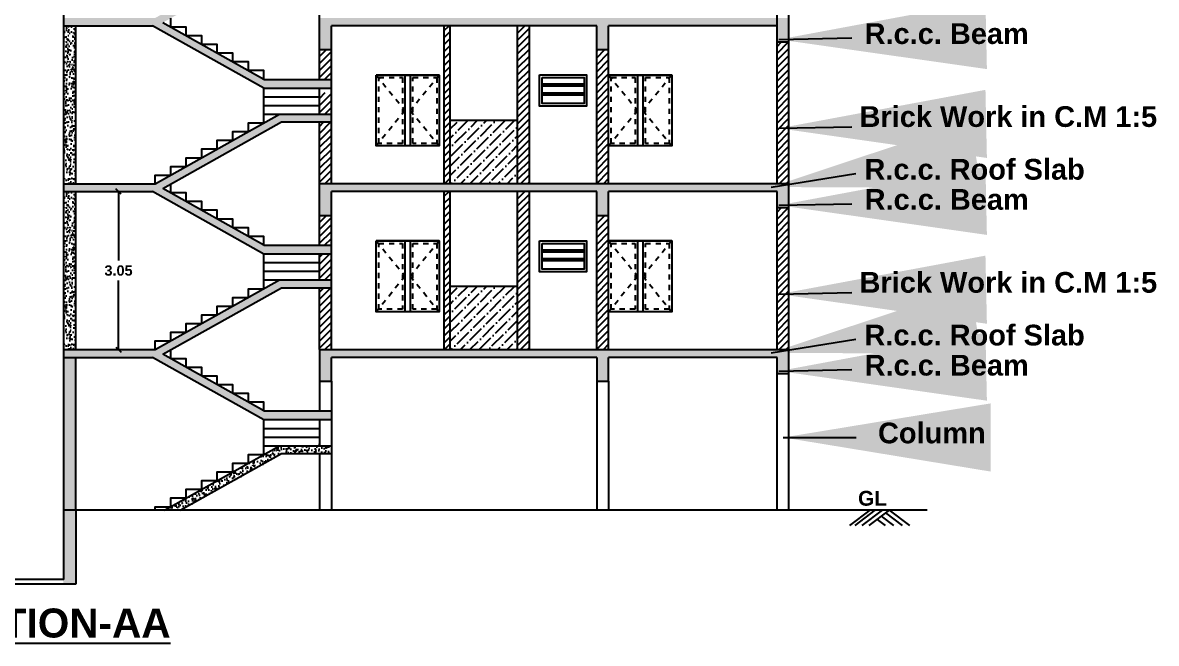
# Model space of a CAD drawing. Header units: metres. Extents: x 7583 to 7845, y 447 to 541.
# Drawn here: x 7661.38 to 7683.26, y 493.7 to 505.68 of the extents above; entities that cross this region are included whole.
import ezdxf

# ---------------------------------------------------------------- set-up
doc = ezdxf.new("R2010")
doc.units = ezdxf.units.M
doc.linetypes.add('DASHED', pattern=[0.75, 0.5, -0.25])
doc.layers.add('BLK_1_FLR_1_KITCHEN', color=1, linetype='Continuous', lineweight=0)
doc.styles.get("Standard").update_dxf_attribs({"font": 'arialbd.ttf'})
doc.dimstyles.new('Approval', dxfattribs={"dimtxt": 4.75, "dimasz": 3, "dimexe": 2.5, "dimexo": 2.5, "dimgap": 1, "dimtad": 0, "dimdec": 1, "dimzin": 3, "dimdsep": 46, "dimlunit": 4, "dimtxsty": 'Standard', "dimblk": 'ARCHTICK', "dimcen": 3, "dimclrd": 4, "dimclre": 252, "dimclrt": 6, "dimadec": 0, "dimazin": 0, "dimtfac": 0.75, "dimtdec": 1, "dimtix": 1, "dimtofl": 0, "dimtmove": 0, "dimatfit": 0, "dimfxl": 0, "dimfrac": 1, "dimtolj": 1, "dimtzin": 0, "dimlwe": -1, "dimarcsym": 0})
doc.dimstyles.get("Standard").update_dxf_attribs({"dimtxt": 0.2, "dimasz": 0.1, "dimexe": 0.18, "dimexo": 0.0625, "dimgap": 0.09, "dimtad": 0, "dimtih": 1, "dimtoh": 1, "dimzin": 0, "dimdsep": 46, "dimtxsty": 'Standard', "dimblk": 'OBLIQUE', "dimcen": 0.09, "dimse1": 1, "dimse2": 1, "dimadec": 0, "dimazin": 0, "dimtfac": 1, "dimtofl": 0, "dimtmove": 0, "dimatfit": 3, "dimfxl": 0, "dimtolj": 1, "dimtzin": 0, "dimarcsym": 0})
pattern_1 = [(50, (13.5813, -310.66549), (0.182184669, -0.0159390855), [0.01905, -0.20955]), (355, (13.5813, -310.6655), (-0.0352434214, 0.1910568452), [0.01524, -0.167640584]), (100.4514447, (13.59648, -310.66682), (0.146941247, 0.175117752), [0.016190009, -0.1780902446]), (46.1842, (13.5813, -310.6147), (0.271079041, -0.042042328), [0.028575, -0.314325]), (96.6355576, (13.6039, -310.6182), (0.237404134, 0.247426125), [0.024285023, -0.267135608]), (351.184151, (13.5813, -310.6147), (0.237404134, 0.247426125), [0.022859967, -0.251459732]), (21, (13.6067, -310.62739), (0.1516143913, -0.1022651982), [0.01905, -0.20955]), (326, (13.6067, -310.6274), (0.0618020283, 0.184187966), [0.01524, -0.16764]), (71.451445, (13.61934, -310.63591), (0.2134164193, 0.081922769), [0.016190009, -0.1780899376]), (37.5, (13.5813, -310.66549), (0.00308860325, 0.0845550389), [0, -0.165608, 0, -0.17018, 0, -0.168275]), (7.5, (13.5813, -310.66549), (0.0668196625, 0.1001805748), [0, -0.097028, 0, -0.161798, 0, -0.064135]), (327.5, (13.52466, -310.66549), (0.13559059517, -0.005728744), [0, -0.0635, 0, -0.19812, 0, -0.26289]), (317.5, (13.49926, -310.66549), (0.1481291814, 0.025426491), [0, -0.08255, 0, -0.131572, 0, -0.18669])]

# ---------------------------------------------------------------- blocks, each defined once
blk = doc.blocks.new('_ArchTick')
at = {"color": 0, "linetype": 'ByBlock', "lineweight": 30, "const_width": 0.15}
blk.add_lwpolyline([(-0.5, -0.5), (0.5, 0.5)], dxfattribs=at)
blk = doc.blocks.new('_Oblique')
at = {"color": 0, "linetype": 'ByBlock', "lineweight": -2}
blk.add_line((-0.5, -0.5), (0.5, 0.5), dxfattribs=at)
blk = doc.blocks.new('*D450')
at = {"layer": 'BLK_1_FLR_1_KITCHEN', "color": 0, "lineweight": -2}
for p, q in [((7663.226, 502.419), (7663.226, 501.086)), ((7663.226, 499.369), (7663.226, 500.702))]:
    blk.add_line(p, q, dxfattribs=at)
at = {"layer": 'Defpoints', "color": 0}
for p in [(7663.226, 502.419), (7663.351, 502.419, 0), (7663.351, 499.369, 0)]:
    blk.add_point(p, dxfattribs=at)
at = {"layer": 'BLK_1_FLR_1_KITCHEN', "color": 0, "lineweight": -2, "xscale": 0.1, "yscale": 0.1, "zscale": 0.1}
for p, rotation in [((7663.226, 502.419), 90), ((7663.226, 499.369), 270)]:
    blk.add_blockref('_Oblique', p, dxfattribs=dict(at, rotation=rotation))
at = {"layer": 'BLK_1_FLR_1_KITCHEN', "color": 0, "insert": (7663.226, 500.894), "char_height": 0.2, "attachment_point": 5}
blk.add_mtext('\\A1;3.05', dxfattribs=at)

msp = doc.modelspace()

# ---------------------------------------------------------------- hatches: boundary and pattern name
h = msp.add_hatch()
h.set_pattern_fill('AR-CONC', color=256, scale=0.001)
h.set_pattern_definition([(50, (777.1155, -372.63013), (0.182184669, -0.0159390855), [0.01905, -0.20955]), (355, (777.1155, -372.63013), (-0.0352434214, 0.191056845), [0.01524, -0.167640584]), (100.4514447, (777.13068, -372.63146), (0.146941247, 0.175117752), [0.016190009, -0.1780902446]), (46.1842, (777.1155, -372.57933), (0.271079041, -0.042042328), [0.028575, -0.314325]), (96.6355576, (777.1381, -372.58283), (0.237404134, 0.247426125), [0.024285023, -0.267135608]), (351.184151, (777.1155, -372.57933), (0.237404134, 0.247426125), [0.022859967, -0.251459732]), (21, (777.1409, -372.59203), (0.1516143913, -0.1022651982), [0.01905, -0.20955]), (326, (777.1409, -372.59203), (0.0618020283, 0.184187966), [0.01524, -0.16764]), (71.451445, (777.15353, -372.60055), (0.2134164193, 0.081922769), [0.016190009, -0.1780899376]), (37.5, (777.1155, -372.63013), (0.00308860325, 0.0845550389), [0, -0.165608, 0, -0.17018, 0, -0.168275]), (7.5, (777.1155, -372.63013), (0.0668196625, 0.1001805748), [0, -0.097028, 0, -0.161798, 0, -0.064135]), (327.5, (777.05886, -372.63013), (0.1355905952, -0.005728744), [0, -0.0635, 0, -0.19812, 0, -0.26289]), (317.5, (777.03346, -372.63013), (0.1481291814, 0.025426491), [0, -0.08255, 0, -0.131572, 0, -0.18669])])
h.paths.add_polyline_path([(7660.259, 514.419), (7660.489, 514.419), (7660.489, 512.169), (7660.259, 512.169)])
h.paths.add_polyline_path([(7660.259, 512.019), (7660.489, 512.019), (7660.489, 508.969), (7660.259, 508.969)])
h.paths.add_polyline_path([(7660.259, 508.819), (7660.489, 508.819), (7660.489, 505.769), (7660.259, 505.769)])
h.paths.add_polyline_path([(7660.259, 505.619), (7660.489, 505.619), (7660.489, 502.569), (7660.259, 502.569)])
h.paths.add_polyline_path([(7660.259, 502.419), (7660.489, 502.419), (7660.489, 499.369), (7660.259, 499.369)])
h.paths.add_polyline_path([(7660.259, 499.219), (7660.489, 499.219), (7660.489, 494.839), (7660.259, 494.839)])
h.paths.add_polyline_path([(7662.163, 499.219), (7662.393, 499.219), (7662.393, 494.839), (7662.163, 494.839)])
h.paths.add_polyline_path([(7662.163, 514.269), (7662.393, 514.269), (7662.393, 512.169), (7662.163, 512.169)])
h = msp.add_hatch()
h.set_pattern_fill('AR-CONC', color=256, scale=0.001)
h.set_pattern_definition(pattern_1)
h.paths.add_polyline_path([(7666.373, 506.963), (7667.334, 506.963), (7667.334, 507.113), (7666.333, 507.113), (7663.933, 505.769), (7662.402, 505.769), (7662.402, 505.619), (7663.88, 505.619), (7666.026, 504.417), (7667.334, 504.417), (7667.334, 504.585), (7666.033, 504.585), (7664.08, 505.679)])
h = msp.add_hatch()
h.set_pattern_fill('AR-CONC', color=256, scale=0.001)
h.set_pattern_definition([(50, (777.61367, -369.43013), (0.182184669, -0.0159390855), [0.01905, -0.20955]), (355, (777.61367, -369.43013), (-0.0352434214, 0.191056845), [0.01524, -0.167640584]), (100.4514447, (777.62885, -369.43146), (0.146941247, 0.175117752), [0.016190009, -0.1780902446]), (46.1842, (777.61367, -369.37933), (0.271079041, -0.042042328), [0.028575, -0.314325]), (96.6355576, (777.63626, -369.38283), (0.237404134, 0.247426125), [0.024285023, -0.267135608]), (351.184151, (777.61367, -369.37933), (0.237404134, 0.247426125), [0.022859967, -0.251459732]), (21, (777.63907, -369.39203), (0.1516143913, -0.1022651982), [0.01905, -0.20955]), (326, (777.63907, -369.39203), (0.0618020283, 0.184187966), [0.01524, -0.16764]), (71.451445, (777.6517, -369.40055), (0.2134164193, 0.081922769), [0.016190009, -0.1780899376]), (37.5, (777.613666, -369.43013), (0.00308860325, 0.0845550389), [0, -0.165608, 0, -0.17018, 0, -0.168275]), (7.5, (777.61367, -369.43013), (0.0668196625, 0.1001805748), [0, -0.097028, 0, -0.161798, 0, -0.064135]), (327.5, (777.557024, -369.43013), (0.1355905952, -0.005728744), [0, -0.0635, 0, -0.19812, 0, -0.26289]), (317.5, (777.53162, -369.43013), (0.1481291814, 0.025426491), [0, -0.08255, 0, -0.131572, 0, -0.18669])])
h.paths.add_polyline_path([(7667.104, 505.769), (7667.104, 505.159), (7667.334, 505.159), (7667.334, 505.619), (7672.456, 505.619), (7672.456, 505.159), (7672.686, 505.159), (7672.686, 505.619), (7675.936, 505.619), (7675.936, 505.309), (7676.166, 505.309), (7676.166, 505.769)])
h.paths.add_polyline_path([(7662.402, 505.619), (7662.402, 505.769), (7662.172, 505.769), (7662.172, 505.619)])
h = msp.add_hatch()
h.set_pattern_fill('AR-CONC', color=256, scale=0.001)
h.set_pattern_definition([(50, (53.82302, -343.92449), (0.182184669, -0.0159390855), [0.01905, -0.20955]), (355, (53.82302, -343.9245), (-0.0352434214, 0.1910568452), [0.01524, -0.167640584]), (100.4514447, (53.8382, -343.92582), (0.146941247, 0.175117752), [0.016190009, -0.1780902446]), (46.1842, (53.82302, -343.8737), (0.271079041, -0.042042328), [0.028575, -0.314325]), (96.6355576, (53.8456, -343.8772), (0.237404134, 0.247426125), [0.024285023, -0.267135608]), (351.184151, (53.82302, -343.8737), (0.237404134, 0.247426125), [0.022859967, -0.251459732]), (21, (53.84842, -343.88639), (0.1516143913, -0.1022651982), [0.01905, -0.20955]), (326, (53.84842, -343.8864), (0.0618020283, 0.184187966), [0.01524, -0.16764]), (71.451445, (53.86105, -343.89491), (0.2134164193, 0.081922769), [0.016190009, -0.1780899376]), (37.5, (53.823016, -343.92449), (0.00308860325, 0.0845550389), [0, -0.165608, 0, -0.17018, 0, -0.168275]), (7.5, (53.82302, -343.92449), (0.0668196625, 0.1001805748), [0, -0.097028, 0, -0.161798, 0, -0.064135]), (327.5, (53.766374, -343.92449), (0.13559059517, -0.005728744), [0, -0.0635, 0, -0.19812, 0, -0.26289]), (317.5, (53.74097, -343.92449), (0.1481291814, 0.025426491), [0, -0.08255, 0, -0.131572, 0, -0.18669])])
h.paths.add_polyline_path([(7662.402, 505.619), (7662.172, 505.619), (7662.172, 502.569), (7662.402, 502.569)])
h = msp.add_hatch()
h.set_pattern_fill('ANSI31', color=8, scale=0.03)
h.set_pattern_definition([(45, (793.09533, -369.43013), (-0.0673519209, 0.0673519209), [])])
h.paths.add_polyline_path([(7669.513, 505.619), (7669.513, 502.569), (7669.628, 502.569), (7669.628, 505.619)])
h = msp.add_hatch()
h.set_pattern_fill('ANSI31', color=8, scale=0.03)
h.set_pattern_definition([(45, (779.47315, -369.43013), (-0.0673519209, 0.0673519209), [])])
h.paths.add_polyline_path([(7670.929, 505.619), (7671.157, 505.619), (7671.157, 502.569), (7670.929, 502.569)])
h = msp.add_hatch()
h.set_pattern_fill('ANSI31', color=8, scale=0.03)
h.set_pattern_definition([(45, (777.73256, -369.43013), (-0.0673519209, 0.0673519209), [])])
h.paths.add_polyline_path([(7675.936, 505.309), (7676.166, 505.309), (7676.166, 502.569), (7675.936, 502.569)])
h = msp.add_hatch()
h.set_pattern_fill('ANSI31', color=8, scale=0.03)
h.set_pattern_definition([(45, (777.18021, -369.43013), (-0.0673519209, 0.0673519209), [])])
h.paths.add_polyline_path([(7667.334, 503.763), (7667.104, 503.763), (7667.104, 502.569), (7667.334, 502.569)])
h.paths.add_polyline_path([(7667.104, 503.913), (7667.334, 503.913), (7667.334, 504.329), (7667.104, 504.329)])
h.paths.add_polyline_path([(7667.104, 504.585), (7667.334, 504.585), (7667.334, 505.159), (7667.104, 505.159)])
h = msp.add_hatch()
h.set_pattern_fill('ANSI31', color=8, scale=0.03)
h.set_pattern_definition([(45, (777.30256, -369.43013), (-0.0673519209, 0.0673519209), [])])
h.paths.add_polyline_path([(7672.456, 505.159), (7672.686, 505.159), (7672.686, 502.569), (7672.456, 502.569)])
h = msp.add_hatch()
h.set_pattern_fill('AR-CONC', color=256, scale=0.001)
h.set_pattern_definition(pattern_1)
h.paths.add_polyline_path([(7666.026, 501.217), (7667.334, 501.217), (7667.334, 501.385), (7666.033, 501.385), (7664.08, 502.479), (7666.373, 503.763), (7667.334, 503.763), (7667.334, 503.913), (7666.333, 503.913), (7663.933, 502.569), (7662.402, 502.569), (7662.402, 502.419), (7663.88, 502.419)])
at = {"ltscale": 3}
h = msp.add_hatch(dxfattribs=at)
h.set_pattern_fill('ANSI36', color=256, scale=0.04)
h.set_pattern_definition([(45, (378.71341, -246.60687), (0.067351921, 0.2469570433), [0.3175, -0.0635, 0, -0.0635])])
h.paths.add_polyline_path([(7669.628, 503.789), (7669.628, 502.569), (7670.929, 502.569), (7670.929, 503.789)])
h = msp.add_hatch()
h.set_pattern_fill('AR-CONC', color=256, scale=0.001)
h.set_pattern_definition([(50, (777.61367, -372.63013), (0.182184669, -0.0159390855), [0.01905, -0.20955]), (355, (777.61367, -372.63013), (-0.0352434214, 0.191056845), [0.01524, -0.167640584]), (100.4514447, (777.62885, -372.63146), (0.146941247, 0.175117752), [0.016190009, -0.1780902446]), (46.1842, (777.61367, -372.57933), (0.271079041, -0.042042328), [0.028575, -0.314325]), (96.6355576, (777.63626, -372.58283), (0.237404134, 0.247426125), [0.024285023, -0.267135608]), (351.184151, (777.61367, -372.57933), (0.237404134, 0.247426125), [0.022859967, -0.251459732]), (21, (777.63907, -372.59203), (0.1516143913, -0.1022651982), [0.01905, -0.20955]), (326, (777.63907, -372.59203), (0.0618020283, 0.184187966), [0.01524, -0.16764]), (71.451445, (777.6517, -372.60055), (0.2134164193, 0.081922769), [0.016190009, -0.1780899376]), (37.5, (777.613666, -372.63013), (0.00308860325, 0.0845550389), [0, -0.165608, 0, -0.17018, 0, -0.168275]), (7.5, (777.61367, -372.63013), (0.0668196625, 0.1001805748), [0, -0.097028, 0, -0.161798, 0, -0.064135]), (327.5, (777.557024, -372.63013), (0.1355905952, -0.005728744), [0, -0.0635, 0, -0.19812, 0, -0.26289]), (317.5, (777.53162, -372.63013), (0.1481291814, 0.025426491), [0, -0.08255, 0, -0.131572, 0, -0.18669])])
h.paths.add_polyline_path([(7667.104, 502.569), (7667.104, 501.959), (7667.334, 501.959), (7667.334, 502.419), (7672.456, 502.419), (7672.456, 501.959), (7672.686, 501.959), (7672.686, 502.419), (7675.936, 502.419), (7675.936, 502.109), (7676.166, 502.109), (7676.166, 502.569)])
h.paths.add_polyline_path([(7662.402, 502.419), (7662.402, 502.569), (7662.172, 502.569), (7662.172, 502.419)])
h = msp.add_hatch()
h.set_pattern_fill('AR-CONC', color=256, scale=0.001)
h.set_pattern_definition([(50, (53.82302, -347.12449), (0.182184669, -0.0159390855), [0.01905, -0.20955]), (355, (53.82302, -347.1245), (-0.0352434214, 0.1910568452), [0.01524, -0.167640584]), (100.4514447, (53.8382, -347.12582), (0.146941247, 0.175117752), [0.016190009, -0.1780902446]), (46.1842, (53.82302, -347.0737), (0.271079041, -0.042042328), [0.028575, -0.314325]), (96.6355576, (53.8456, -347.0772), (0.237404134, 0.247426125), [0.024285023, -0.267135608]), (351.184151, (53.82302, -347.0737), (0.237404134, 0.247426125), [0.022859967, -0.251459732]), (21, (53.84842, -347.08639), (0.1516143913, -0.1022651982), [0.01905, -0.20955]), (326, (53.84842, -347.0864), (0.0618020283, 0.184187966), [0.01524, -0.16764]), (71.451445, (53.86105, -347.09491), (0.2134164193, 0.081922769), [0.016190009, -0.1780899376]), (37.5, (53.823016, -347.12449), (0.00308860325, 0.0845550389), [0, -0.165608, 0, -0.17018, 0, -0.168275]), (7.5, (53.82302, -347.12449), (0.0668196625, 0.1001805748), [0, -0.097028, 0, -0.161798, 0, -0.064135]), (327.5, (53.766374, -347.12449), (0.13559059517, -0.005728744), [0, -0.0635, 0, -0.19812, 0, -0.26289]), (317.5, (53.74097, -347.12449), (0.1481291814, 0.025426491), [0, -0.08255, 0, -0.131572, 0, -0.18669])])
h.paths.add_polyline_path([(7662.402, 502.419), (7662.172, 502.419), (7662.172, 499.369), (7662.402, 499.369)])
h = msp.add_hatch()
h.set_pattern_fill('ANSI31', color=8, scale=0.03)
h.set_pattern_definition([(45, (793.09533, -372.63013), (-0.0673519209, 0.0673519209), [])])
h.paths.add_polyline_path([(7669.513, 502.419), (7669.513, 499.369), (7669.628, 499.369), (7669.628, 502.419)])
h = msp.add_hatch()
h.set_pattern_fill('ANSI31', color=8, scale=0.03)
h.set_pattern_definition([(45, (779.47315, -372.63013), (-0.0673519209, 0.0673519209), [])])
h.paths.add_polyline_path([(7670.929, 502.419), (7671.157, 502.419), (7671.157, 499.369), (7670.929, 499.369)])
h = msp.add_hatch()
h.set_pattern_fill('ANSI31', color=8, scale=0.03)
h.set_pattern_definition([(45, (777.18021, -372.63013), (-0.0673519209, 0.0673519209), [])])
h.paths.add_polyline_path([(7667.104, 500.563), (7667.334, 500.563), (7667.334, 499.369), (7667.104, 499.369)])
h.paths.add_polyline_path([(7667.104, 501.385), (7667.334, 501.385), (7667.334, 501.959), (7667.104, 501.959)])
h.paths.add_polyline_path([(7667.334, 501.217), (7667.104, 501.217), (7667.104, 500.713), (7667.334, 500.713)])
h = msp.add_hatch()
h.set_pattern_fill('ANSI31', color=8, scale=0.03)
h.set_pattern_definition([(45, (777.30256, -372.63013), (-0.0673519209, 0.0673519209), [])])
h.paths.add_polyline_path([(7672.456, 501.959), (7672.686, 501.959), (7672.686, 499.369), (7672.456, 499.369)])
h = msp.add_hatch()
h.set_pattern_fill('ANSI31', color=8, scale=0.03)
h.set_pattern_definition([(45, (777.73256, -372.63013), (-0.0673519209, 0.0673519209), [])])
h.paths.add_polyline_path([(7675.936, 502.109), (7676.166, 502.109), (7676.166, 499.369), (7675.936, 499.369)])
h = msp.add_hatch()
h.set_pattern_fill('AR-CONC', color=256, scale=0.001)
h.set_pattern_definition(pattern_1)
h.paths.add_polyline_path([(7666.373, 500.563), (7667.334, 500.563), (7667.334, 500.713), (7666.333, 500.713), (7663.933, 499.369), (7662.172, 499.369), (7662.172, 499.219), (7663.88, 499.219), (7666.026, 498.017), (7667.334, 498.017), (7667.334, 498.185), (7666.033, 498.185), (7664.08, 499.279)])
h = msp.add_hatch(dxfattribs=at)
h.set_pattern_fill('ANSI36', color=256, scale=0.04)
h.set_pattern_definition([(45, (378.71341, -249.80687), (0.067351921, 0.2469570433), [0.3175, -0.0635, 0, -0.0635])])
h.paths.add_polyline_path([(7669.628, 500.589), (7669.628, 499.369), (7670.929, 499.369), (7670.929, 500.589)])
h = msp.add_hatch()
h.set_pattern_fill('AR-CONC', color=256, scale=0.001)
h.set_pattern_definition([(50, (777.61367, -375.83013), (0.182184669, -0.0159390855), [0.01905, -0.20955]), (355, (777.61367, -375.83013), (-0.0352434214, 0.191056845), [0.01524, -0.167640584]), (100.4514447, (777.62885, -375.83146), (0.146941247, 0.175117752), [0.016190009, -0.1780902446]), (46.1842, (777.61367, -375.77933), (0.271079041, -0.042042328), [0.028575, -0.314325]), (96.6355576, (777.63626, -375.78283), (0.237404134, 0.247426125), [0.024285023, -0.267135608]), (351.184151, (777.61367, -375.77933), (0.237404134, 0.247426125), [0.022859967, -0.251459732]), (21, (777.63907, -375.79203), (0.1516143913, -0.1022651982), [0.01905, -0.20955]), (326, (777.63907, -375.79203), (0.0618020283, 0.184187966), [0.01524, -0.16764]), (71.451445, (777.6517, -375.80055), (0.2134164193, 0.081922769), [0.016190009, -0.1780899376]), (37.5, (777.613666, -375.83013), (0.00308860325, 0.0845550389), [0, -0.165608, 0, -0.17018, 0, -0.168275]), (7.5, (777.61367, -375.83013), (0.0668196625, 0.1001805748), [0, -0.097028, 0, -0.161798, 0, -0.064135]), (327.5, (777.557024, -375.83013), (0.1355905952, -0.005728744), [0, -0.0635, 0, -0.19812, 0, -0.26289]), (317.5, (777.53162, -375.83013), (0.1481291814, 0.025426491), [0, -0.08255, 0, -0.131572, 0, -0.18669])])
h.paths.add_polyline_path([(7667.104, 499.369), (7667.104, 498.759), (7667.334, 498.759), (7667.334, 499.219), (7672.456, 499.219), (7672.456, 498.759), (7672.686, 498.759), (7672.686, 499.219), (7675.936, 499.219), (7675.936, 498.909), (7676.166, 498.909), (7676.166, 499.369)])
h = msp.add_hatch()
h.set_pattern_fill('AR-CONC', color=256, scale=0.001)
h.set_pattern_definition(pattern_1)
h.paths.add_polyline_path([(7667.334, 497.513), (7666.333, 497.513), (7664.112, 496.269), (7664.419, 496.269), (7666.373, 497.363), (7667.334, 497.363)])

# ---------------------------------------------------------------- linework, layer by layer
for p, q in [((7662.172, 494.931, 0), (7662.172, 514.269, 0)), ((7675.936, 502.569, 0), (7675.936, 513.389, 0)), ((7676.166, 496.269, 0), (7676.166, 513.389, 0)), ((7667.104, 505.619, 0), (7667.104, 506.963, 0)), ((7666.033, 504.585, 0), (7664.08, 505.679, 0)), ((7662.172, 505.619, 0), (7663.88, 505.619, 0)), ((7662.402, 502.569, 0), (7662.402, 505.619, 0)), ((7666.033, 504.413, 0), (7663.88, 505.619, 0)), ((7667.104, 504.585, 0), (7667.104, 505.619, 0)), ((7672.456, 505.619, 0), (7667.334, 505.619, 0)), ((7667.334, 502.569, 0), (7667.334, 505.619, 0)), ((7669.513, 502.569, 0), (7669.513, 505.619, 0)), ((7669.628, 502.569, 0), (7669.628, 505.619, 0)), ((7670.929, 502.569, 0), (7670.929, 505.619, 0)), ((7671.157, 502.569, 0), (7671.157, 505.619, 0)), ((7672.456, 502.569, 0), (7672.456, 505.619, 0)), ((7675.936, 505.619, 0), (7672.686, 505.619, 0)), ((7672.686, 505.159, 0), (7672.686, 505.619, 0)), ((7675.936, 502.569, 0), (7675.936, 505.619, 0)), ((7675.936, 505.309, 0), (7676.166, 505.309, 0)), ((7667.104, 505.159, 0), (7667.334, 505.159, 0)), ((7672.456, 505.159, 0), (7672.686, 505.159, 0)), ((7672.686, 502.569, 0), (7672.686, 505.159, 0)), ((7666.033, 503.909, 0), (7666.033, 504.413, 0)), ((7667.104, 504.099, 0), (7667.104, 504.417, 0)), ((7667.104, 503.913, 0), (7667.104, 504.417, 0)), ((7671.401, 504.497, 0), (7672.211, 504.497, 0)), ((7671.401, 504.458, 0), (7672.211, 504.458, 0)), ((7671.401, 504.326, 0), (7672.211, 504.326, 0)), ((7671.401, 504.288, 0), (7672.211, 504.288, 0)), ((7667.104, 503.913, 0), (7667.104, 503.949, 0)), ((7663.933, 502.569, 0), (7666.333, 503.913, 0)), ((7667.104, 502.419, 0), (7667.104, 503.763, 0)), ((7670.929, 503.789, 0), (7669.628, 503.789, 0)), ((7662.172, 502.569, 0), (7663.933, 502.569, 0)), ((7662.402, 499.369, 0), (7662.402, 502.419, 0)), ((7666.033, 501.213, 0), (7663.88, 502.419, 0)), ((7666.033, 501.385, 0), (7664.08, 502.479, 0)), ((7676.166, 502.569, 0), (7667.104, 502.569, 0)), ((7667.104, 501.385, 0), (7667.104, 502.419, 0)), ((7672.456, 502.419, 0), (7667.334, 502.419, 0)), ((7667.334, 499.369, 0), (7667.334, 502.419, 0)), ((7669.513, 499.369, 0), (7669.513, 502.419, 0)), ((7669.628, 499.369, 0), (7669.628, 502.419, 0)), ((7670.929, 499.369, 0), (7670.929, 502.419, 0)), ((7671.157, 499.369, 0), (7671.157, 502.419, 0)), ((7672.456, 499.369, 0), (7672.456, 502.419, 0)), ((7675.936, 502.419, 0), (7672.686, 502.419, 0)), ((7672.686, 501.959, 0), (7672.686, 502.419, 0)), ((7675.936, 499.369, 0), (7675.936, 502.419, 0)), ((7667.104, 501.959, 0), (7667.334, 501.959, 0)), ((7672.456, 501.959, 0), (7672.686, 501.959, 0)), ((7672.686, 499.369, 0), (7672.686, 501.959, 0)), ((7675.936, 502.109, 0), (7676.166, 502.109, 0)), ((7671.401, 501.297, 0), (7672.211, 501.297, 0)), ((7666.033, 500.709, 0), (7666.033, 501.213, 0)), ((7667.104, 500.713, 0), (7667.104, 501.217, 0)), ((7671.401, 501.258, 0), (7672.211, 501.258, 0)), ((7671.401, 501.126, 0), (7672.211, 501.126, 0)), ((7671.401, 501.088, 0), (7672.211, 501.088, 0)), ((7663.933, 499.369, 0), (7666.333, 500.713, 0)), ((7667.104, 499.369, 0), (7667.104, 500.563, 0)), ((7670.929, 500.589, 0), (7669.628, 500.589, 0)), ((7662.172, 499.369, 0), (7663.933, 499.369, 0)), ((7667.104, 499.369, 0), (7667.104, 498.759, 0)), ((7667.104, 499.369, 0), (7676.166, 499.369, 0)), ((7662.402, 496.269, 0), (7662.402, 499.219, 0)), ((7666.033, 498.013, 0), (7663.88, 499.219, 0)), ((7666.033, 498.185, 0), (7664.08, 499.279, 0)), ((7672.456, 499.219, 0), (7667.334, 499.219, 0)), ((7667.334, 498.759, 0), (7667.334, 499.219, 0)), ((7672.456, 499.219, 0), (7672.456, 498.759, 0)), ((7675.936, 499.219, 0), (7672.686, 499.219, 0)), ((7672.686, 498.759, 0), (7672.686, 499.219, 0)), ((7675.936, 496.269, 0), (7675.936, 499.219, 0)), ((7675.936, 498.909, 0), (7676.166, 498.909, 0)), ((7667.104, 498.759, 0), (7667.334, 498.759, 0)), ((7667.104, 498.759, 0), (7667.104, 498.185, 0)), ((7667.334, 498.759, 0), (7667.334, 496.269, 0)), ((7672.456, 498.759, 0), (7672.686, 498.759, 0)), ((7672.456, 498.759, 0), (7672.456, 496.269, 0)), ((7672.686, 498.759, 0), (7672.686, 496.269, 0)), ((7666.033, 497.509, 0), (7666.033, 498.013, 0)), ((7667.104, 498.017, 0), (7667.104, 497.513, 0)), ((7664.112, 496.269, 0), (7666.333, 497.513, 0)), ((7667.104, 497.513, 0), (7667.104, 497.549, 0)), ((7667.104, 497.363, 0), (7667.104, 496.269, 0)), ((7678.836, 496.269, 0), (7662.172, 496.269, 0)), ((7662.402, 496.269, 0), (7662.402, 494.839, 0)), ((7677.727, 496.269, 0), (7677.337, 495.974, 0)), ((7677.826, 496.269, 0), (7677.435, 495.974, 0)), ((7677.963, 496.269, 0), (7677.573, 495.974, 0)), ((7678.1, 496.269, 0), (7677.71, 495.974, 0)), ((7678.1, 496.269, 0), (7678.491, 495.974, 0)), ((7677.866, 496.092, 0), (7678.022, 495.974, 0)), ((7677.945, 496.152, 0), (7678.181, 495.974, 0)), ((7678.032, 496.217, 0), (7678.354, 495.974, 0)), ((7662.402, 494.839, 0), (7660.259, 494.839, 0)), ((7662.172, 494.931, 0), (7660.489, 494.931, 0))]:
    msp.add_line(p, q)
for p, q in [((7669.418, 504.669, 0), (7668.198, 504.669, 0)), ((7673.906, 504.669, 0), (7672.686, 504.669, 0)), ((7669.418, 501.469, 0), (7668.198, 501.469, 0)), ((7673.906, 501.469, 0), (7672.686, 501.469, 0))]:
    msp.add_line(p, q, dxfattribs=at)
at = {"elevation": 0}
for points in [[(7664.233, 505.593), (7664.233, 505.765)], [(7664.533, 505.425), (7664.533, 505.593), (7664.233, 505.593)], [(7664.833, 505.257), (7664.833, 505.425), (7664.533, 505.425)], [(7665.133, 505.089), (7665.133, 505.257), (7664.833, 505.257)], [(7665.433, 504.921), (7665.433, 505.089), (7665.133, 505.089)], [(7665.733, 504.753), (7665.733, 504.921), (7665.433, 504.921)], [(7666.033, 504.585), (7666.033, 504.753), (7665.733, 504.753)], [(7666.033, 504.585), (7667.334, 504.585)], [(7666.026, 504.417), (7667.334, 504.417)], [(7666.033, 504.249), (7667.104, 504.249)], [(7666.033, 504.081), (7667.104, 504.081)], [(7664.08, 502.479), (7666.373, 503.763), (7667.334, 503.763)], [(7665.733, 503.577), (7665.733, 503.745), (7666.033, 503.745)], [(7666.033, 503.745), (7666.033, 503.913), (7667.334, 503.913)], [(7665.433, 503.409), (7665.433, 503.577), (7665.733, 503.577)], [(7665.133, 503.241), (7665.133, 503.409), (7665.433, 503.409)], [(7664.533, 502.905), (7664.533, 503.073), (7664.833, 503.073)], [(7664.833, 503.073), (7664.833, 503.241), (7665.133, 503.241)], [(7664.233, 502.737), (7664.233, 502.905), (7664.533, 502.905)], [(7663.933, 502.569), (7663.933, 502.737), (7664.233, 502.737)], [(7662.172, 502.419), (7663.88, 502.419)], [(7664.233, 502.393), (7664.233, 502.565)], [(7664.533, 502.225), (7664.533, 502.393), (7664.233, 502.393)], [(7664.833, 502.057), (7664.833, 502.225), (7664.533, 502.225)], [(7665.133, 501.889), (7665.133, 502.057), (7664.833, 502.057)], [(7665.433, 501.721), (7665.433, 501.889), (7665.133, 501.889)], [(7665.733, 501.553), (7665.733, 501.721), (7665.433, 501.721)], [(7666.033, 501.385), (7666.033, 501.553), (7665.733, 501.553)], [(7666.033, 501.385), (7667.334, 501.385)], [(7666.026, 501.217), (7667.334, 501.217)], [(7666.033, 501.049), (7667.104, 501.049)], [(7666.033, 500.881), (7667.104, 500.881)], [(7666.033, 500.545), (7666.033, 500.713), (7667.334, 500.713)], [(7664.08, 499.279), (7666.373, 500.563), (7667.334, 500.563)], [(7665.733, 500.377), (7665.733, 500.545), (7666.033, 500.545)], [(7665.133, 500.041), (7665.133, 500.209), (7665.433, 500.209)], [(7665.433, 500.209), (7665.433, 500.377), (7665.733, 500.377)], [(7664.833, 499.873), (7664.833, 500.041), (7665.133, 500.041)], [(7664.533, 499.705), (7664.533, 499.873), (7664.833, 499.873)], [(7664.233, 499.537), (7664.233, 499.705), (7664.533, 499.705)], [(7663.933, 499.369), (7663.933, 499.537), (7664.233, 499.537)], [(7664.233, 499.193), (7664.233, 499.365)], [(7662.172, 499.219), (7663.88, 499.219)], [(7664.533, 499.025), (7664.533, 499.193), (7664.233, 499.193)], [(7664.833, 498.857), (7664.833, 499.025), (7664.533, 499.025)], [(7665.133, 498.689), (7665.133, 498.857), (7664.833, 498.857)], [(7665.433, 498.521), (7665.433, 498.689), (7665.133, 498.689)], [(7665.733, 498.353), (7665.733, 498.521), (7665.433, 498.521)], [(7666.033, 498.185), (7666.033, 498.353), (7665.733, 498.353)], [(7666.026, 498.017), (7667.334, 498.017)], [(7666.033, 498.185), (7667.334, 498.185)], [(7666.033, 497.849), (7667.104, 497.849)], [(7666.033, 497.681), (7667.104, 497.681)], [(7664.419, 496.269), (7666.373, 497.363), (7667.334, 497.363)], [(7666.033, 497.345), (7666.033, 497.513), (7667.334, 497.513)], [(7665.433, 497.009), (7665.433, 497.177), (7665.733, 497.177)], [(7665.733, 497.177), (7665.733, 497.345), (7666.033, 497.345)], [(7665.133, 496.841), (7665.133, 497.009), (7665.433, 497.009)], [(7664.833, 496.673), (7664.833, 496.841), (7665.133, 496.841)], [(7664.233, 496.337), (7664.233, 496.505), (7664.533, 496.505)], [(7664.533, 496.505), (7664.533, 496.673), (7664.833, 496.673)], [(7663.933, 496.269), (7663.933, 496.337), (7664.233, 496.337)]]:
    msp.add_lwpolyline(points, dxfattribs=at)
at = {"ltscale": 0.2, "elevation": 0}
for points in [[(7668.198, 504.669), (7669.418, 504.669), (7669.418, 503.299), (7668.198, 503.299)], [(7668.758, 504.669), (7668.858, 504.669), (7668.858, 503.299), (7668.758, 503.299)], [(7672.686, 504.669), (7673.906, 504.669), (7673.906, 503.299), (7672.686, 503.299)], [(7673.247, 504.669), (7673.346, 504.669), (7673.346, 503.299), (7673.247, 503.299)], [(7668.198, 501.469), (7669.418, 501.469), (7669.418, 500.099), (7668.198, 500.099)], [(7668.758, 501.469), (7668.858, 501.469), (7668.858, 500.099), (7668.758, 500.099)], [(7672.686, 501.469), (7673.906, 501.469), (7673.906, 500.099), (7672.686, 500.099)], [(7673.247, 501.469), (7673.346, 501.469), (7673.346, 500.099), (7673.247, 500.099)]]:
    msp.add_lwpolyline(points, close=True, dxfattribs=at)
at = {"linetype": 'DASHED', "ltscale": 0.2, "elevation": 0}
for points in [[(7668.198, 504.669), (7668.758, 503.984), (7668.198, 503.299)], [(7669.418, 504.669), (7668.858, 503.984), (7669.418, 503.299)], [(7672.686, 504.669), (7673.247, 503.984), (7672.686, 503.299)], [(7673.906, 504.669), (7673.346, 503.984), (7673.906, 503.299)], [(7668.198, 501.469), (7668.758, 500.784), (7668.198, 500.099)], [(7669.418, 501.469), (7668.858, 500.784), (7669.418, 500.099)], [(7672.686, 501.469), (7673.247, 500.784), (7672.686, 500.099)], [(7673.906, 501.469), (7673.346, 500.784), (7673.906, 500.099)]]:
    msp.add_lwpolyline(points, dxfattribs=at)
for points in [[(7668.708, 503.349), (7668.248, 503.349), (7668.248, 504.619), (7668.708, 504.619)], [(7668.908, 503.349), (7668.908, 504.619), (7669.368, 504.619), (7669.368, 503.349)], [(7673.197, 503.349), (7672.736, 503.349), (7672.736, 504.619), (7673.197, 504.619)], [(7673.396, 503.349), (7673.396, 504.619), (7673.856, 504.619), (7673.856, 503.349)], [(7668.708, 500.149), (7668.248, 500.149), (7668.248, 501.419), (7668.708, 501.419)], [(7668.908, 500.149), (7668.908, 501.419), (7669.368, 501.419), (7669.368, 500.149)], [(7673.197, 500.149), (7672.736, 500.149), (7672.736, 501.419), (7673.197, 501.419)], [(7673.396, 500.149), (7673.396, 501.419), (7673.856, 501.419), (7673.856, 500.149)]]:
    msp.add_lwpolyline(points, close=True, dxfattribs=at)
at = {"elevation": 0}
for points in [[(7671.351, 504.67), (7672.261, 504.67), (7672.261, 504.07), (7671.351, 504.07)], [(7671.401, 504.62), (7672.211, 504.62), (7672.211, 504.12), (7671.401, 504.12)], [(7671.351, 501.47), (7672.261, 501.47), (7672.261, 500.87), (7671.351, 500.87)], [(7671.401, 501.42), (7672.211, 501.42), (7672.211, 500.92), (7671.401, 500.92)]]:
    msp.add_lwpolyline(points, close=True, dxfattribs=at)

# ---------------------------------------------------------------- texts
at = {"linetype": 'Continuous'}
for s, p in [('R.c.c. Beam', (7677.627, 505.268, 0)), ('Brick Work in C.M 1:5', (7677.529, 503.667, 0)), ('R.c.c. Roof Slab', (7677.623, 502.649, 0)), ('R.c.c. Beam', (7677.627, 502.068, 0)), ('Brick Work in C.M 1:5', (7677.529, 500.467, 0)), ('R.c.c. Roof Slab', (7677.623, 499.449, 0)), ('R.c.c. Beam', (7677.627, 498.868, 0)), ('Column', (7677.885, 497.56, 0))]:
    msp.add_text(s, height=0.4, dxfattribs=at).set_placement(p)
for s, height, p in [('GL', 0.2869, (7677.5, 496.356, 0)), ('%%USECTION-AA', 0.56, (7659.364, 493.812, 0))]:
    msp.add_text(s, height=height).set_placement(p)

# ---------------------------------------------------------------- dimensions: what is measured, and where the dimension line sits
at = {"layer": 'BLK_1_FLR_1_KITCHEN', "color": 1}
dim = msp.add_linear_dim(base=(7663.226, 502.419, 0), p1=(7663.351, 499.369, 0), p2=(7663.351, 502.419, 0), angle=90, dimstyle='Standard', dxfattribs=at)
dim.commit()
dim.dimension.update_dxf_attribs({"geometry": '*D450', "text_midpoint": (7663.226, 500.894, 0)})

# ---------------------------------------------------------------- leaders
at = {"lineweight": 0}
for points in [[(7675.974, 505.355, 0), (7677.382, 505.385, 0)], [(7675.974, 503.64, 0), (7677.382, 503.67, 0)], [(7675.82, 502.507, 0), (7677.458, 502.768, 0)], [(7675.974, 502.155, 0), (7677.382, 502.185, 0)], [(7675.974, 500.44, 0), (7677.382, 500.47, 0)], [(7675.82, 499.307, 0), (7677.458, 499.568, 0)], [(7675.974, 498.955, 0), (7677.382, 498.985, 0)], [(7676.057, 497.673, 0), (7677.465, 497.673, 0)]]:
    msp.add_leader(points, dimstyle='Approval', override={"dimasz": 4}, dxfattribs=at)

doc.saveas('drawing.dxf')
